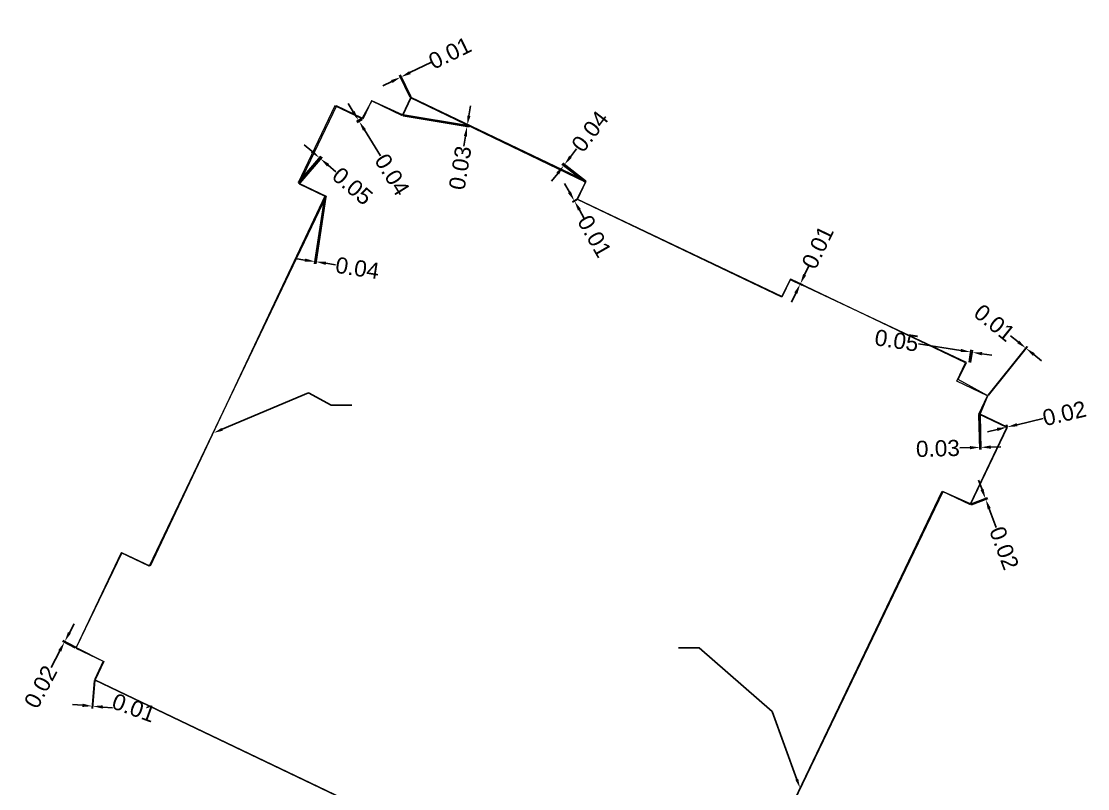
# Model space of a CAD drawing. Header units: metres. Extents: x 7511826.9 to 7511863.5, y 4693252.6 to 4693310.
# Drawn here: x 7511826.9 to 7511861.25, y 4693285.34 to 4693310.04 of the extents above; entities that cross this region are included whole.
import ezdxf
from ezdxf import colors
from ezdxf.entities.mleader import LeaderData, LeaderLine
from ezdxf.math import Vec2, Vec3

# ---------------------------------------------------------------- set-up
doc = ezdxf.new("R2010")
doc.units = ezdxf.units.M
for name, color, linetype, lineweight in [('kati 7 ekzekutim', 1, 'Continuous', 0), ('kati 7 ekzekutim pikat', 1, 'Continuous', 0), ('kati 7 projekt', 250, 'Continuous', 0)]:
    doc.layers.add(name, color=color, linetype=linetype, lineweight=lineweight)
doc.styles.get("Standard").update_dxf_attribs({"font": 'arial.ttf'})
doc.dimstyles.get("Standard").update_dxf_attribs({"dimtxt": 0.18, "dimasz": 0.18, "dimexe": 0.18, "dimexo": 0.0625, "dimgap": 0.09, "dimtad": 0, "dimtih": 1, "dimtoh": 1, "dimdec": 4, "dimzin": 0, "dimdsep": 46, "dimtxsty": 'Standard', "dimcen": 0.09, "dimadec": 0, "dimazin": 0, "dimtfac": 1, "dimtdec": 4, "dimtofl": 0, "dimtmove": 0, "dimatfit": 3, "dimfxl": 1, "dimtolj": 1, "dimtzin": 0, "dimarcsym": 0})

# ---------------------------------------------------------------- blocks, each defined once
blk = doc.blocks.new('*D36')
at = {"layer": 'Defpoints', "color": 0, "transparency": 16777216}
for p in [(7511858.645952394, 4693296.973061203), (7511858.648187622, 4693296.963661868), (7511858.66639788, 4693296.967992396, 653.151)]:
    blk.add_point(p, dxfattribs=at)
at = {"layer": 'kati 7 ekzekutim', "color": 0, "lineweight": -2, "transparency": 16777216}
for p, q in [((7511858.642403742, 4693296.987983602), (7511858.62929482, 4693297.043107796)), ((7511858.660614001, 4693296.99231413), (7511858.647505078, 4693297.047438324)), ((7511858.975480844, 4693297.051425395), (7511859.810664306, 4693297.250037917)), ((7511858.334634202, 4693296.899027539), (7511858.023316009, 4693296.824993876))]:
    blk.add_line(p, q, dxfattribs=at)
at = {"layer": 'kati 7 ekzekutim', "color": 0, "transparency": 16777216}
for points in [[(7511858.9631419, 4693297.10331176), (7511858.987819788, 4693296.999539029), (7511858.664162652, 4693296.977391731)], [(7511858.322295258, 4693296.950913905), (7511858.346973145, 4693296.847141175), (7511858.645952394, 4693296.973061203)]]:
    blk.add_solid(points, dxfattribs=at)
at = {"layer": 'kati 7 ekzekutim', "color": 0, "transparency": 16777216, "insert": (7511860.50013801, 4693297.41399963), "char_height": 0.52, "attachment_point": 5, "rotation": 13.376871072318638}
blk.add_mtext('\\A1;0.02', dxfattribs=at)
blk = doc.blocks.new('*D38')
at = {"layer": 'Defpoints', "color": 0, "transparency": 16777216}
for p in [(7511857.958123738, 4693294.669457431), (7511857.461825814, 4693294.482725419), (7511857.47, 4693294.461, 650.144)]:
    blk.add_point(p, dxfattribs=at)
at = {"layer": 'kati 7 ekzekutim', "color": 0, "lineweight": -2, "transparency": 16777216}
for p, q in [((7511857.845436127, 4693294.968959522), (7511857.732748515, 4693295.268461611)), ((7511857.485224415, 4693294.491529139), (7511858.02551171, 4693294.694812144)), ((7511857.4933986, 4693294.469803721), (7511858.033685895, 4693294.673086725)), ((7511858.078985536, 4693294.348229921), (7511858.307016528, 4693293.742167216))]:
    blk.add_line(p, q, dxfattribs=at)
at = {"layer": 'kati 7 ekzekutim', "color": 0, "transparency": 16777216}
for points in [[(7511857.895353141, 4693294.98774079), (7511857.795519113, 4693294.950178253), (7511857.958123738, 4693294.669457431)], [(7511858.12890255, 4693294.36701119), (7511858.029068521, 4693294.329448653), (7511857.966297924, 4693294.647732012)]]:
    blk.add_solid(points, dxfattribs=at)
at = {"layer": 'kati 7 ekzekutim', "color": 0, "transparency": 16777216, "insert": (7511858.556584807, 4693293.078862529), "char_height": 0.52, "attachment_point": 5, "rotation": 290.61880098057253}
blk.add_mtext('\\A1;0.02', dxfattribs=at)
blk = doc.blocks.new('*D40')
at = {"layer": 'Defpoints', "color": 0, "transparency": 16777216}
for p in [(7511857.746030822, 4693297.395065249), (7511857.781, 4693297.396000001, 653.054), (7511857.809686349, 4693296.322839072)]:
    blk.add_point(p, dxfattribs=at)
at = {"layer": 'kati 7 ekzekutim', "color": 0, "lineweight": -2, "transparency": 16777216}
for p, q in [((7511857.746698852, 4693297.370074175), (7511857.776641094, 4693296.249930031)), ((7511857.78166803, 4693297.371008927), (7511857.811610272, 4693296.250864781)), ((7511857.454831434, 4693296.31335355), (7511857.134945698, 4693296.304802779)), ((7511858.129572085, 4693296.331389843), (7511858.449457821, 4693296.339940614))]:
    blk.add_line(p, q, dxfattribs=at)
at = {"layer": 'kati 7 ekzekutim', "color": 0, "transparency": 16777216}
for points in [[(7511857.453406306, 4693296.36666784), (7511857.456256563, 4693296.260039261), (7511857.774717171, 4693296.321904321)], [(7511858.128146956, 4693296.384704133), (7511858.130997214, 4693296.278075554), (7511857.809686349, 4693296.322839072)]]:
    blk.add_solid(points, dxfattribs=at)
at = {"layer": 'kati 7 ekzekutim', "color": 0, "transparency": 16777216, "insert": (7511856.423838179, 4693296.285794374), "char_height": 0.52, "attachment_point": 5, "rotation": 1.5311919402103427}
blk.add_mtext('\\A1;0.03', dxfattribs=at)
blk = doc.blocks.new('*D41')
at = {"layer": 'Defpoints', "color": 0, "transparency": 16777216}
for p in [(7511859.259967655, 4693299.515321534), (7511858.026443627, 4693297.981468434), (7511858.032000001, 4693297.977, 643.937)]:
    blk.add_point(p, dxfattribs=at)
at = {"layer": 'kati 7 ekzekutim', "color": 0, "lineweight": -2, "transparency": 16777216}
for p, q in [((7511859.010601299, 4693299.715861855), (7511858.761234943, 4693299.916402176)), ((7511858.04211084, 4693298.000950182), (7511859.305089228, 4693299.571428964)), ((7511858.047667214, 4693297.996481746), (7511859.310645602, 4693299.566960529)), ((7511859.514890386, 4693299.31031278), (7511859.764256743, 4693299.109772459))]:
    blk.add_line(p, q, dxfattribs=at)
at = {"layer": 'kati 7 ekzekutim', "color": 0, "transparency": 16777216}
for points in [[(7511859.044024685, 4693299.757422915), (7511858.977177911, 4693299.674300795), (7511859.259967655, 4693299.515321534)], [(7511859.548313772, 4693299.351873839), (7511859.481466998, 4693299.26875172), (7511859.26552403, 4693299.5108531)]]:
    blk.add_solid(points, dxfattribs=at)
at = {"layer": 'kati 7 ekzekutim', "color": 0, "transparency": 16777216, "insert": (7511858.246004672, 4693300.330750146), "char_height": 0.52, "attachment_point": 5, "rotation": 321.19377336263375}
blk.add_mtext('\\A1;0.01', dxfattribs=at)
blk = doc.blocks.new('*D42')
at = {"layer": 'Defpoints', "color": 0, "transparency": 16777216}
for p in [(7511857.479622597, 4693299.391755901), (7511857.424828457, 4693299.038468097), (7511857.473688098, 4693299.030890077)]:
    blk.add_point(p, dxfattribs=at)
at = {"layer": 'kati 7 ekzekutim', "color": 0, "lineweight": -2, "transparency": 16777216}
for p, q in [((7511857.16340337, 4693299.440800789), (7511855.801819284, 4693299.651979402)), ((7511857.428660089, 4693299.063172724), (7511857.490657697, 4693299.462905226)), ((7511857.47751973, 4693299.055594704), (7511857.539517337, 4693299.455327206)), ((7511857.844701464, 4693299.335132995), (7511858.16092069, 4693299.286088107))]:
    blk.add_line(p, q, dxfattribs=at)
at = {"layer": 'kati 7 ekzekutim', "color": 0, "transparency": 16777216}
for points in [[(7511857.171577518, 4693299.493503993), (7511857.155229222, 4693299.388097584), (7511857.479622597, 4693299.391755901)], [(7511857.852875612, 4693299.387836199), (7511857.836527316, 4693299.28242979), (7511857.528482238, 4693299.384177881)]]:
    blk.add_solid(points, dxfattribs=at)
at = {"layer": 'kati 7 ekzekutim', "color": 0, "transparency": 16777216, "insert": (7511855.096934596, 4693299.761305423), "char_height": 0.52, "attachment_point": 5, "rotation": 351.1837984481467}
blk.add_mtext('\\A1;0.05', dxfattribs=at)
blk = doc.blocks.new('*D45')
at = {"layer": 'Defpoints', "color": 0, "transparency": 16777216}
for p in [(7511851.670321493, 4693301.726848405, 643.937), (7511851.675986334, 4693301.738694797), (7511851.98676923, 4693301.5755259)]:
    blk.add_point(p, dxfattribs=at)
at = {"layer": 'kati 7 ekzekutim', "color": 0, "lineweight": -2, "transparency": 16777216}
for p, q in [((7511852.130483447, 4693301.87606308), (7511852.268532822, 4693302.164753865)), ((7511851.692875462, 4693301.716063296), (7511852.051724656, 4693301.544464791)), ((7511851.698540302, 4693301.72790969), (7511852.057389497, 4693301.556311184)), ((7511851.848719854, 4693301.286835114), (7511851.710670479, 4693300.998144329))]:
    blk.add_line(p, q, dxfattribs=at)
at = {"layer": 'kati 7 ekzekutim', "color": 0, "transparency": 16777216}
for points in [[(7511852.082368315, 4693301.89907131), (7511852.178598578, 4693301.85305485), (7511851.99243407, 4693301.587372293)], [(7511851.800604723, 4693301.309843345), (7511851.896834986, 4693301.263826885), (7511851.98676923, 4693301.5755259)]]:
    blk.add_solid(points, dxfattribs=at)
at = {"layer": 'kati 7 ekzekutim', "color": 0, "transparency": 16777216, "insert": (7511852.553764634, 4693302.761234615), "char_height": 0.52, "attachment_point": 5, "rotation": 64.44328639772188}
blk.add_mtext('\\A1;0.01', dxfattribs=at)
blk = doc.blocks.new('*D46')
at = {"layer": 'Defpoints', "color": 0, "transparency": 16777216}
for p in [(7511844.393879583, 4693305.422784409), (7511845.068, 4693304.859, 653.119), (7511845.090231011, 4693304.887944348)]:
    blk.add_point(p, dxfattribs=at)
at = {"layer": 'kati 7 ekzekutim', "color": 0, "lineweight": -2, "transparency": 16777216}
for p, q in [((7511844.588800395, 4693305.676567541), (7511844.783721207, 4693305.930350672)), ((7511845.048173193, 4693304.874228189), (7511844.314547367, 4693305.437697245)), ((7511845.070404204, 4693304.903172537), (7511844.336778379, 4693305.466641592)), ((7511844.176727761, 4693305.14005693), (7511843.981806949, 4693304.8862738))]:
    blk.add_line(p, q, dxfattribs=at)
at = {"layer": 'kati 7 ekzekutim', "color": 0, "transparency": 16777216}
for points in [[(7511844.546503207, 4693305.709054342), (7511844.631097583, 4693305.644080739), (7511844.393879583, 4693305.422784409)], [(7511844.134430572, 4693305.172543732), (7511844.219024949, 4693305.107570129), (7511844.371648572, 4693305.393840062)]]:
    blk.add_solid(points, dxfattribs=at)
at = {"layer": 'kati 7 ekzekutim', "color": 0, "transparency": 16777216, "insert": (7511845.216382915, 4693306.493667858), "char_height": 0.52, "attachment_point": 5, "rotation": 52.47355524050748}
blk.add_mtext('\\A1;0.04', dxfattribs=at)
blk = doc.blocks.new('*D47')
at = {"layer": 'Defpoints', "color": 0, "transparency": 16777216}
for p in [(7511844.712334018, 4693304.257217565), (7511844.804999998, 4693304.309999999, 643.937), (7511844.809818093, 4693304.301541246)]:
    blk.add_point(p, dxfattribs=at)
at = {"layer": 'kati 7 ekzekutim', "color": 0, "lineweight": -2, "transparency": 16777216}
for p, q in [((7511844.553953243, 4693304.535274267), (7511844.395572468, 4693304.81333097)), ((7511844.783276818, 4693304.297626501), (7511844.649771259, 4693304.22158189)), ((7511844.788094913, 4693304.289167749), (7511844.654589354, 4693304.213123138)), ((7511844.875532889, 4693303.97070211), (7511845.033913664, 4693303.692645406))]:
    blk.add_line(p, q, dxfattribs=at)
at = {"layer": 'kati 7 ekzekutim', "color": 0, "transparency": 16777216}
for points in [[(7511844.600296027, 4693304.561671063), (7511844.50761046, 4693304.508877472), (7511844.712334018, 4693304.257217565)], [(7511844.921875672, 4693303.997098906), (7511844.829190105, 4693303.944305315), (7511844.717152113, 4693304.248758812)]]:
    blk.add_solid(points, dxfattribs=at)
at = {"layer": 'kati 7 ekzekutim', "color": 0, "transparency": 16777216, "insert": (7511845.361153357, 4693303.118136349), "char_height": 0.52, "attachment_point": 5, "rotation": 299.665788836347}
blk.add_mtext('\\A1;0.01', dxfattribs=at)
blk = doc.blocks.new('*D48')
at = {"layer": 'Defpoints', "color": 0, "transparency": 16777216}
for p in [(7511839.129210746, 4693308.244470365), (7511839.439, 4693307.578, 653.145), (7511839.451737457, 4693307.584222159)]:
    blk.add_point(p, dxfattribs=at)
at = {"layer": 'kati 7 ekzekutim', "color": 0, "lineweight": -2, "transparency": 16777216}
for p, q in [((7511839.416738626, 4693308.38492576), (7511840.109792355, 4693308.723477745)), ((7511838.828945408, 4693308.097792812), (7511838.541417526, 4693307.957337417)), ((7511839.428026923, 4693307.600463116), (7511839.084870825, 4693308.302941979)), ((7511839.44076438, 4693307.606685275), (7511839.097608281, 4693308.309164139))]:
    blk.add_line(p, q, dxfattribs=at)
at = {"layer": 'kati 7 ekzekutim', "color": 0, "transparency": 16777216}
for points in [[(7511839.393329394, 4693308.432847073), (7511839.440147858, 4693308.337004446), (7511839.129210746, 4693308.244470365)], [(7511838.805536175, 4693308.145714125), (7511838.852354639, 4693308.049871498), (7511839.116473289, 4693308.238248206)]]:
    blk.add_solid(points, dxfattribs=at)
at = {"layer": 'kati 7 ekzekutim', "color": 0, "transparency": 16777216, "insert": (7511840.703870364, 4693309.013680769), "char_height": 0.52, "attachment_point": 5, "rotation": 26.0351912672164}
blk.add_mtext('\\A1;0.01', dxfattribs=at)
blk = doc.blocks.new('*D52')
at = {"layer": 'Defpoints', "color": 0, "transparency": 16777216}
for p in [(7511836.499670563, 4693305.644214084), (7511835.810016807, 4693304.836428467), (7511835.847999999, 4693304.803999998, 653.189)]:
    blk.add_point(p, dxfattribs=at)
at = {"layer": 'kati 7 ekzekutim', "color": 0, "lineweight": -2, "transparency": 16777216}
for p, q in [((7511836.256301925, 4693305.851992104), (7511836.012933286, 4693306.059770124)), ((7511835.826249465, 4693304.855441643), (7511836.546420619, 4693305.698972028)), ((7511835.864232657, 4693304.823013173), (7511836.584403809, 4693305.66654356)), ((7511836.781022394, 4693305.404007595), (7511837.024391033, 4693305.196229575))]:
    blk.add_line(p, q, dxfattribs=at)
at = {"layer": 'kati 7 ekzekutim', "color": 0, "transparency": 16777216}
for points in [[(7511836.290931595, 4693305.892553544), (7511836.221672256, 4693305.811430665), (7511836.499670563, 4693305.644214084)], [(7511836.815652063, 4693305.444569035), (7511836.746392723, 4693305.363446156), (7511836.537653755, 4693305.611785615)]]:
    blk.add_solid(points, dxfattribs=at)
at = {"layer": 'kati 7 ekzekutim', "color": 0, "transparency": 16777216, "insert": (7511837.566884382, 4693304.733071322), "char_height": 0.52, "attachment_point": 5, "rotation": 319.51067879781016}
blk.add_mtext('\\A1;0.05', dxfattribs=at)
blk = doc.blocks.new('*D53')
at = {"layer": 'Defpoints', "color": 0, "transparency": 16777216}
for p in [(7511836.672999999, 4693304.410999999, 653.151), (7511836.712175516, 4693304.405024175), (7511836.351541557, 4693302.303625848)]:
    blk.add_point(p, dxfattribs=at)
at = {"layer": 'kati 7 ekzekutim', "color": 0, "lineweight": -2, "transparency": 16777216}
for p, q in [((7511836.669230111, 4693304.386285875), (7511836.340684281, 4693302.23244917)), ((7511836.708405629, 4693304.38031005), (7511836.379859798, 4693302.226473344)), ((7511836.035200764, 4693302.351880411), (7511835.718859972, 4693302.400134973)), ((7511836.707057867, 4693302.249395459), (7511837.02339866, 4693302.201140896))]:
    blk.add_line(p, q, dxfattribs=at)
at = {"layer": 'kati 7 ekzekutim', "color": 0, "transparency": 16777216}
for points in [[(7511836.043243191, 4693302.404603876), (7511836.027158337, 4693302.299156944), (7511836.351541557, 4693302.303625848)], [(7511836.715100294, 4693302.302118924), (7511836.699015439, 4693302.196671993), (7511836.390717074, 4693302.297650022)]]:
    blk.add_solid(points, dxfattribs=at)
at = {"layer": 'kati 7 ekzekutim', "color": 0, "transparency": 16777216, "insert": (7511837.725573801, 4693302.094031237), "char_height": 0.52, "attachment_point": 5, "rotation": 351.3269697360032}
blk.add_mtext('\\A1;0.04', dxfattribs=at)
blk = doc.blocks.new('*D54')
at = {"layer": 'Defpoints', "color": 0, "transparency": 16777216}
for p in [(7511837.758007918, 4693306.851609567), (7511837.875, 4693306.924000001, 653.141), (7511837.898537349, 4693306.885960671)]:
    blk.add_point(p, dxfattribs=at)
at = {"layer": 'kati 7 ekzekutim', "color": 0, "lineweight": -2, "transparency": 16777216}
for p, q in [((7511837.589630336, 4693307.123729007), (7511837.421252752, 4693307.395848447)), ((7511837.853740669, 4693306.910845501), (7511837.696781044, 4693306.813724611)), ((7511837.877278017, 4693306.872806172), (7511837.720318394, 4693306.775685282)), ((7511837.949922851, 4693306.541450799), (7511838.46841241, 4693305.70350619))]:
    blk.add_line(p, q, dxfattribs=at)
at = {"layer": 'kati 7 ekzekutim', "color": 0, "transparency": 16777216}
for points in [[(7511837.634983575, 4693307.151791938), (7511837.544277096, 4693307.095666078), (7511837.758007918, 4693306.851609567)], [(7511837.995276091, 4693306.569513729), (7511837.904569612, 4693306.513387869), (7511837.781545268, 4693306.813570239)]]:
    blk.add_solid(points, dxfattribs=at)
at = {"layer": 'kati 7 ekzekutim', "color": 0, "transparency": 16777216, "insert": (7511838.842156663, 4693305.099488274), "char_height": 0.52, "attachment_point": 5, "rotation": 301.7477107771199}
blk.add_mtext('\\A1;0.04', dxfattribs=at)
blk = doc.blocks.new('*D55')
at = {"layer": 'Defpoints', "color": 0, "transparency": 16777216}
for p in [(7511839.176000001, 4693307.026000001, 653.142), (7511839.171324669, 4693306.997819), (7511841.260477033, 4693306.680177523)]:
    blk.add_point(p, dxfattribs=at)
at = {"layer": 'kati 7 ekzekutim', "color": 0, "lineweight": -2, "transparency": 16777216}
for p, q in [((7511839.200662893, 4693307.021908335), (7511841.331506163, 4693306.668393527)), ((7511841.312850351, 4693306.995862549), (7511841.365223669, 4693307.311547576)), ((7511839.195987562, 4693306.993727334), (7511841.32683083, 4693306.640212527)), ((7511841.203428382, 4693306.336311497), (7511841.151055065, 4693306.020626472))]:
    blk.add_line(p, q, dxfattribs=at)
at = {"layer": 'kati 7 ekzekutim', "color": 0, "transparency": 16777216}
for points in [[(7511841.260236179, 4693307.004591436), (7511841.365464523, 4693306.987133663), (7511841.260477033, 4693306.680177523)], [(7511841.150814211, 4693306.345040383), (7511841.256042555, 4693306.32758261), (7511841.2558017, 4693306.651996523)]]:
    blk.add_solid(points, dxfattribs=at)
at = {"layer": 'kati 7 ekzekutim', "color": 0, "transparency": 16777216, "insert": (7511841.03462893, 4693305.31885715), "char_height": 0.52, "attachment_point": 5, "rotation": 80.58021566412057}
blk.add_mtext('\\A1;0.03', dxfattribs=at)
blk = doc.blocks.new('*D58')
at = {"layer": 'Defpoints', "color": 0, "transparency": 16777216}
for p in [(7511828.295365473, 4693290.0728979), (7511828.648705931, 4693289.860594508), (7511828.658999998, 4693289.879999999, 653.154)]:
    blk.add_point(p, dxfattribs=at)
at = {"layer": 'kati 7 ekzekutim', "color": 0, "lineweight": -2, "transparency": 16777216}
for p, q in [((7511828.445323574, 4693290.355586011), (7511828.595281675, 4693290.63827412)), ((7511828.626620922, 4693289.872309986), (7511828.22146658, 4693290.087232981)), ((7511828.636914989, 4693289.891715476), (7511828.231760649, 4693290.106638473)), ((7511828.135113304, 4693289.770804297), (7511827.853396967, 4693289.239736896))]:
    blk.add_line(p, q, dxfattribs=at)
at = {"layer": 'kati 7 ekzekutim', "color": 0, "transparency": 16777216}
for points in [[(7511828.398208889, 4693290.380579027), (7511828.49243826, 4693290.330592994), (7511828.295365473, 4693290.0728979)], [(7511828.087998619, 4693289.795797314), (7511828.18222799, 4693289.745811281), (7511828.285071406, 4693290.053492408)]]:
    blk.add_solid(points, dxfattribs=at)
at = {"layer": 'kati 7 ekzekutim', "color": 0, "transparency": 16777216, "insert": (7511827.521286059, 4693288.613669989), "char_height": 0.52, "attachment_point": 5, "rotation": 62.055305580366124}
blk.add_mtext('\\A1;0.02', dxfattribs=at)
blk = doc.blocks.new('*D60')
at = {"layer": 'Defpoints', "color": 0, "transparency": 16777216}
for p in [(7511829.256000001, 4693288.844, 653.071), (7511829.270451475, 4693288.842786499), (7511829.198962918, 4693287.991434506)]:
    blk.add_point(p, dxfattribs=at)
at = {"layer": 'kati 7 ekzekutim', "color": 0, "lineweight": -2, "transparency": 16777216}
for p, q in [((7511829.253908097, 4693288.819087674), (7511829.178486762, 4693287.92090051)), ((7511829.268359571, 4693288.817874174), (7511829.192938236, 4693287.91968701)), ((7511828.865633682, 4693288.01942437), (7511828.546755922, 4693288.046200734)), ((7511829.517840678, 4693287.964658142), (7511829.836718438, 4693287.937881778))]:
    blk.add_line(p, q, dxfattribs=at)
at = {"layer": 'kati 7 ekzekutim', "color": 0, "transparency": 16777216}
for points in [[(7511828.87009641, 4693288.072570664), (7511828.861170955, 4693287.966278076), (7511829.184511444, 4693287.992648005)], [(7511829.522303405, 4693288.017804436), (7511829.513377951, 4693287.911511849), (7511829.198962918, 4693287.991434506)]]:
    blk.add_solid(points, dxfattribs=at)
at = {"layer": 'kati 7 ekzekutim', "color": 0, "transparency": 16777216, "insert": (7511830.521857857, 4693287.937881778), "char_height": 0.52, "attachment_point": 5, "rotation": 340}
blk.add_mtext('\\A1;0.01', dxfattribs=at)

msp = doc.modelspace()

# ---------------------------------------------------------------- linework, layer by layer
at = {"layer": 'kati 7 ekzekutim', "elevation": 643.937, "flags": 128}
msp.add_lwpolyline([(7511850.867, 4693283), (7511856.592, 4693294.906), (7511857.484698075, 4693294.501154869), (7511858.666397881, 4693296.967992396), (7511857.781, 4693297.396), (7511858.032, 4693297.977), (7511857.076, 4693298.504), (7511857.345, 4693299.051), (7511851.67, 4693301.727), (7511851.398, 4693301.184), (7511844.805, 4693304.31), (7511845.068, 4693304.859), (7511839.439, 4693307.578), (7511839.176, 4693307.026), (7511838.186, 4693307.477), (7511837.875, 4693306.924), (7511837.051, 4693307.312), (7511835.848, 4693304.804), (7511836.673, 4693304.411), (7511831.05, 4693292.498), (7511830.136, 4693292.926), (7511828.659, 4693289.88), (7511829.531, 4693289.442), (7511829.256, 4693288.844), (7511849.092, 4693279.355)], dxfattribs=at)
at = {"layer": 'kati 7 projekt', "flags": 128}
msp.add_lwpolyline([(7511850.865130386, 4693283.005634842), (7511856.559667039, 4693294.914129745), (7511857.461825814, 4693294.48272542), (7511858.648187622, 4693296.963661868), (7511857.746030822, 4693297.395065249), (7511858.026443626, 4693297.981468434), (7511857.034067085, 4693298.456013962), (7511857.314479899, 4693299.042417169), (7511851.675986333, 4693301.738694796), (7511851.395573542, 4693301.152291635), (7511844.809818095, 4693304.301541248), (7511845.090231013, 4693304.887944349), (7511839.451737458, 4693307.58422216), (7511839.171324668, 4693306.997819), (7511838.17895014, 4693307.472363831), (7511837.898537349, 4693306.885960671), (7511836.996378617, 4693307.317364916), (7511835.810016809, 4693304.836428468), (7511836.712175517, 4693304.405024175), (7511831.017638865, 4693292.49652927), (7511830.115480157, 4693292.927933563), (7511828.648705932, 4693289.860594509), (7511829.550864575, 4693289.429190307), (7511829.270451475, 4693288.8427865), (7511849.11794495, 4693279.351891078)], dxfattribs=at)

# ---------------------------------------------------------------- dimensions: what is measured, and where the dimension line sits
at = {"layer": 'kati 7 ekzekutim', "color": 5}
for base, p1, p2, angle, picture, middle in [((7511839.129210746, 4693308.244470365), (7511839.439, 4693307.578, 653.145), (7511839.451737458, 4693307.58422216), 26.035191267216394, '*D48', (7511840.703870364, 4693309.013680769)), ((7511837.758007918, 4693306.851609567), (7511837.898537349, 4693306.885960671), (7511837.875, 4693306.924, 653.141), 121.74771077711988, '*D54', (7511838.842156663, 4693305.099488274)), ((7511841.260477033, 4693306.680177523), (7511839.171324668, 4693306.997819), (7511839.176, 4693307.026, 653.142), 80.58021750690435, '*D55', (7511841.03462893, 4693305.31885715)), ((7511844.393879583, 4693305.422784409), (7511845.068, 4693304.859, 653.119), (7511845.090231013, 4693304.887944349), 52.47355524050747, '*D46', (7511845.216382915, 4693306.493667858)), ((7511836.499670563, 4693305.644214084), (7511835.848, 4693304.804, 653.189), (7511835.810016809, 4693304.836428468), 139.5106787978101, '*D52', (7511837.566884382, 4693304.733071322)), ((7511844.712334018, 4693304.257217565), (7511844.809818095, 4693304.301541248), (7511844.805, 4693304.31, 643.937), 119.665788836347, '*D47', (7511845.361153357, 4693303.118136349)), ((7511836.351541557, 4693302.303625848), (7511836.712175517, 4693304.405024175), (7511836.673, 4693304.411, 653.151), 171.32696973600326, '*D53', (7511837.725573801, 4693302.094031237)), ((7511851.98676923, 4693301.5755259), (7511851.675986333, 4693301.738694796), (7511851.670321492, 4693301.726848403, 643.937), 244.44328273163723, '*D45', (7511852.553764634, 4693302.761234615)), ((7511859.259967655, 4693299.515321534), (7511858.032, 4693297.977, 643.937), (7511858.026443626, 4693297.981468434), 141.19376753077458, '*D41', (7511858.246004672, 4693300.330750146)), ((7511857.479622597, 4693299.391755901), (7511857.473688099, 4693299.030890077), (7511857.424828457, 4693299.038468097), 171.1837984481467, '*D42', (7511855.096934596, 4693299.761305423)), ((7511858.645952394, 4693296.973061203), (7511858.666397881, 4693296.967992396, 653.151), (7511858.648187622, 4693296.963661868), 193.3768710723186, '*D36', (7511860.50013801, 4693297.41399963)), ((7511857.809686349, 4693296.322839072), (7511857.746030822, 4693297.395065249), (7511857.781, 4693297.396, 653.054), 1.5311919402103475, '*D40', (7511856.423838179, 4693296.285794374)), ((7511857.958123738, 4693294.669457431), (7511857.47, 4693294.461, 650.144), (7511857.461825814, 4693294.48272542), 110.61880098057253, '*D38', (7511858.556584807, 4693293.078862529)), ((7511828.295365473, 4693290.0728979), (7511828.648705932, 4693289.860594509), (7511828.659, 4693289.88, 653.154), 62.055305580366124, '*D58', (7511827.521286059, 4693288.613669989))]:
    dim = msp.add_linear_dim(base=base, p1=p1, p2=p2, angle=angle, dimstyle='Standard', override={"dimscale": 0.4, "dimtxt": 1.3, "dimasz": 0.8, "dimtih": 0, "dimtoh": 0, "dimdec": 2, "dimcen": 0, "dimtdec": 2}, dxfattribs=at)
    dim.commit()
    dim.dimension.update_dxf_attribs({"geometry": picture, "text_midpoint": middle, "dimtype": 161})
dim = msp.add_linear_dim(base=(7511829.198962918, 4693287.991434506), p1=(7511829.256, 4693288.844, 653.071), p2=(7511829.270451475, 4693288.8427865), angle=355.20009805589746, dimstyle='Standard', override={"dimscale": 0.4, "dimtxt": 1.3, "dimasz": 0.8, "dimtih": 0, "dimtoh": 0, "dimdec": 2, "dimcen": 0, "dimtdec": 2}, dxfattribs=at)
dim.commit()
dim.dimension.update_dxf_attribs({"geometry": '*D60', "text_midpoint": (7511830.521857857, 4693287.937881778), "dimtype": 161, "text_rotation": 340})

# ---------------------------------------------------------------- leaders
at = {"layer": 'kati 7 ekzekutim pikat'}
ml = msp.add_multileader_mtext('Standard', dxfattribs=at)
ml.set_content('', color=256)
ml.set_leader_properties()
ml.build(insert=Vec2(0, 0))
ml.multileader.update_dxf_attribs({"text_left_attachment_type": 6, "text_right_attachment_type": 6, "dogleg_length": 0.36, "arrow_head_size": 0.3})
ctx = ml.context
ctx.base_point, ctx.char_height, ctx.arrow_head_size, ctx.landing_gap_size, ctx.plane_origin = Vec3(7511839.202338529, 4693289.867244213), 0.8, 0.3, 0.3, Vec3(7511851.532061932, 4693285.223665833)
ctx.left_attachment, ctx.right_attachment, ctx.text_align_type = 6, 6, 2
notes = []
notes.append((ctx, [(0, (1, 1, 0), (7511848.73096063, 4693289.867244213), (-1, 0), 0.36, [(0, [(7511851.982593913, 4693285.354650219), (7511851.081272925, 4693287.820791792)], 0, [])])]))
ctx.mtext.insert, ctx.mtext.alignment, ctx.mtext.flow_direction = Vec3(7511848.07096063, 4693290.827244213), 3, 5
at = {"layer": 'kati 7 projekt'}
ml = msp.add_multileader_mtext('Standard', dxfattribs=at)
ml.set_content('', color=256)
ml.set_leader_properties()
ml.build(insert=Vec2(0, 0))
ml.multileader.update_dxf_attribs({"text_left_attachment_type": 6, "text_right_attachment_type": 6, "dogleg_length": 0.36, "arrow_head_size": 0.3})
ctx = ml.context
ctx.base_point, ctx.char_height, ctx.arrow_head_size, ctx.landing_gap_size, ctx.plane_origin = Vec3(7511837.238925399, 4693297.678807692), 0.8, 0.3, 0.3, Vec3(7511845.616744476, 4693291.207089549)
ctx.left_attachment, ctx.right_attachment = 6, 6
notes.append((ctx, [(1, (1, 1, 0), (7511836.878925399, 4693297.678807692), (1, 0), 0.36, [(0, [(7511833.092860577, 4693296.787362286), (7511836.14317513, 4693298.076233732)], 0, [])])]))
ctx.mtext.insert, ctx.mtext.flow_direction = Vec3(7511837.538925399, 4693298.638807692), 5
for ctx, leaders in notes:
    for number, flags, end, landing, length, lines in leaders:
        leader = LeaderData()
        leader.index, (leader.has_last_leader_line, leader.has_dogleg_vector, leader.attachment_direction) = number, flags
        leader.last_leader_point, leader.dogleg_vector, leader.dogleg_length = Vec3(end), Vec3(landing), length
        for number, points, colour, breaks in lines:
            line = LeaderLine()
            line.index, line.vertices, line.color, line.breaks = number, Vec3.list(points), colors.encode_raw_color(colour), breaks
            leader.lines.append(line)
        ctx.leaders.append(leader)

doc.saveas('drawing.dxf')
